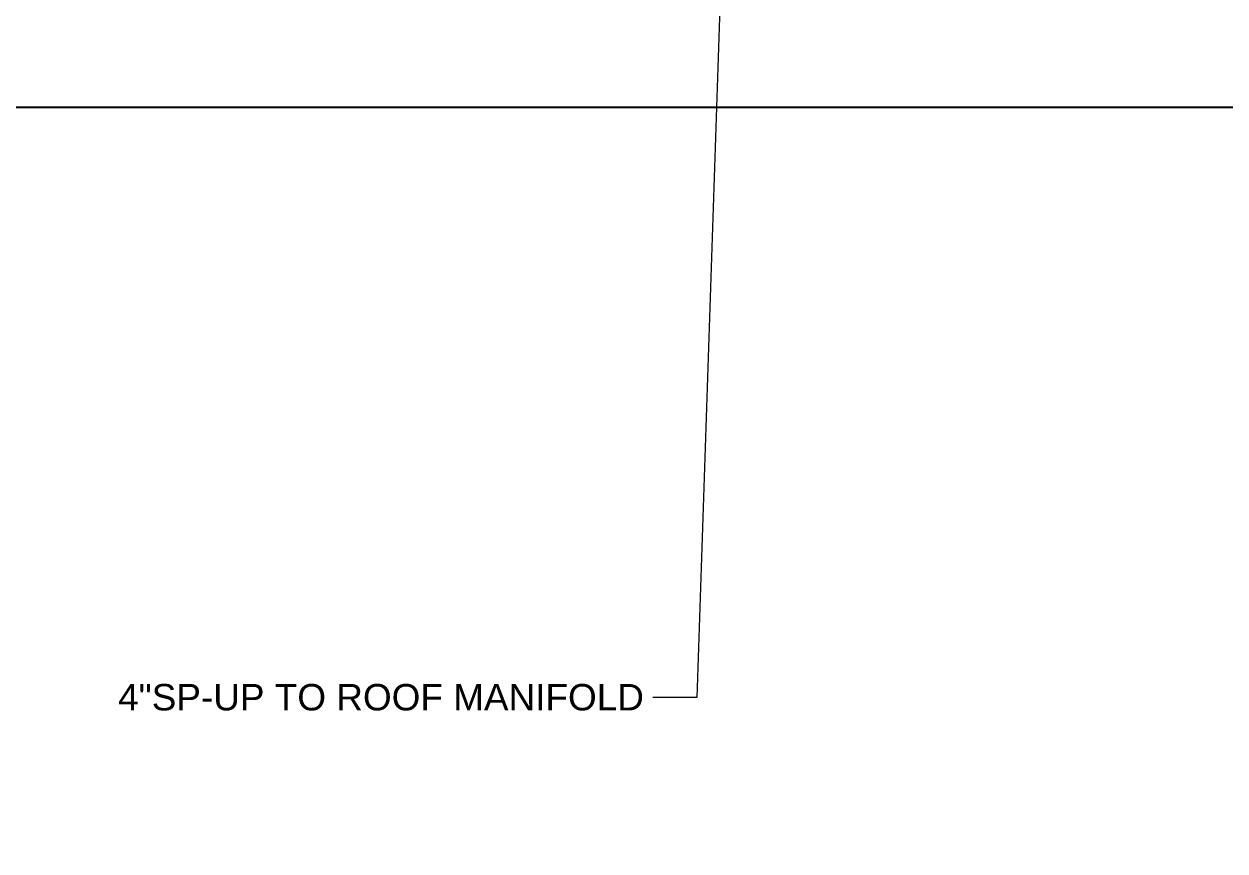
# Model space of a CAD drawing. Extents: x -22136 to 18501, y -126 to 776.
# Drawn here: x -2045 to -1500, y -126 to 250 of the extents above; entities that cross this region are included whole.
import ezdxf
from ezdxf import colors
from ezdxf.entities.mleader import LeaderData, LeaderLine
from ezdxf.math import Vec2, Vec3

# ---------------------------------------------------------------- set-up
doc = ezdxf.new("R2010")
doc.units = 0
doc.header["$LTSCALE"] = 48
doc.header["$MEASUREMENT"] = 0
doc.layers.add('F-SPRN-N', color=1, linetype='Continuous')
doc.layers.add('G-ANNO-TEXT', color=70, linetype='Continuous', lineweight=0)
doc.styles.add('Arial', font='arial.ttf')

msp = doc.modelspace()

# ---------------------------------------------------------------- linework, layer by layer
at = {"layer": 'F-SPRN-N'}
msp.add_line((-1402.08, 211.74), (-2060, 211.74), dxfattribs=at)

# ---------------------------------------------------------------- leaders
at = {"layer": 'G-ANNO-TEXT'}
ml = msp.add_multileader_mtext('Standard', dxfattribs=at)
ml.set_content('4"SP-UP TO ROOF MANIFOLD', color=256, style='Arial')
ml.set_leader_properties(color=256, linetype='ByLayer', lineweight=-1)
ml.build(insert=Vec2(0, 0))
ml.multileader.update_dxf_attribs({"has_dogleg": 0, "dogleg_length": 0.125, "arrow_head_size": 16, "scale": 128})
ctx = ml.context
ctx.base_point, ctx.scale, ctx.char_height, ctx.arrow_head_size, ctx.landing_gap_size, ctx.plane_origin = Vec3(-2005.7, -56.26), 128, 12, 16, 4, Vec3(-1696, 319.74)
ctx.text_align_type = 2
notes = []
notes.append((ctx, [(0, (1, 1, 0), (-1744, -56.26), (-1, 0), 16, [(0, [(-1728, 303.74), (-1740, -56.26)], 0, [])])]))
ctx.mtext.insert, ctx.mtext.alignment, ctx.mtext.flow_direction = Vec3(-1764, -50.15), 3, 5
for ctx, leaders in notes:
    for number, flags, end, landing, length, lines in leaders:
        leader = LeaderData()
        leader.index, (leader.has_last_leader_line, leader.has_dogleg_vector, leader.attachment_direction) = number, flags
        leader.last_leader_point, leader.dogleg_vector, leader.dogleg_length = Vec3(end), Vec3(landing), length
        for number, points, colour, breaks in lines:
            line = LeaderLine()
            line.index, line.vertices, line.color, line.breaks = number, Vec3.list(points), colors.encode_raw_color(colour), breaks
            leader.lines.append(line)
        ctx.leaders.append(leader)

doc.saveas('drawing.dxf')
